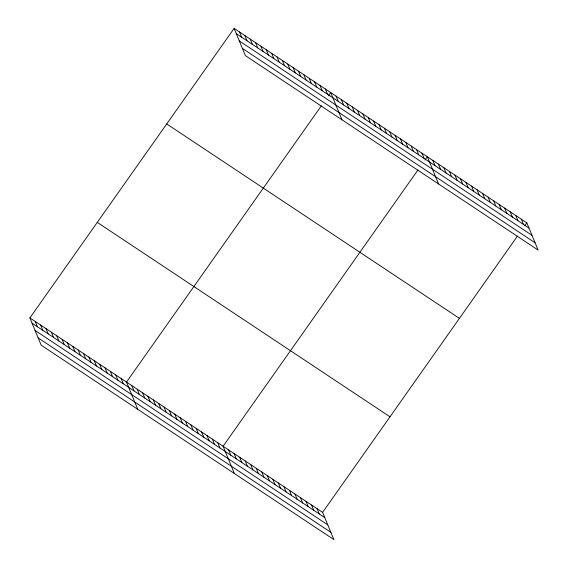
<?xml version="1.0" encoding="UTF-8"?>
<svg xmlns="http://www.w3.org/2000/svg" width="568" height="568" viewBox="0 0 568 568"><rect width="100%" height="100%" fill="white"/><g stroke="black" fill="none" stroke-linecap="round" stroke-linejoin="round"><path stroke-width="0.85" d="M29.891 317.924L322.61 512.357L333.892 539.6L41.18 345.174L29.891 317.924L234.108 28.4L526.82 222.826L538.109 250.076L245.39 55.643L234.108 28.4M321.346 105.833L126.486 382.086L137.775 409.336M328.361 95.878L330.704 92.563L341.986 119.805M417.941 169.995L223.082 446.249L234.371 473.492M424.956 160.041L427.299 156.725L438.581 183.968M322.61 512.357L517.462 236.096M524.946 225.482L526.82 222.826M236.288 33.668L529.007 228.102M239.298 40.924L532.01 235.351M242.387 48.394L535.099 242.82M166.715 123.945L459.427 318.371M97.284 222.379L389.996 416.813M32.078 323.199L324.789 517.625M35.081 330.448L327.793 524.875M38.177 337.917L330.888 532.351M521.289 219.156L523.476 224.424M515.765 215.485L517.945 220.753M510.234 211.807L512.414 217.082M504.703 208.136L506.89 213.412M499.173 204.466L501.359 209.734M493.649 200.795L495.829 206.063M488.118 197.117L490.298 202.393M482.587 193.447L484.774 198.722M477.056 189.776L479.243 195.044M471.532 186.105L473.712 191.373M466.001 182.427L468.181 187.703M460.47 178.757L462.657 184.032M454.947 175.086L457.126 180.354M449.416 171.415L451.595 176.683M443.885 167.737L446.072 173.013M438.354 164.067L440.541 169.335M432.83 160.396L435.01 165.664M421.932 153.161L424.118 158.429M416.564 149.597L418.751 154.865M411.196 146.026L413.383 151.301M405.836 142.462L408.016 147.737M400.468 138.897L402.648 144.173M395.101 135.333L397.28 140.608M389.733 131.769L391.92 137.044M384.366 128.205L386.552 133.48M378.998 124.641L381.185 129.916M373.637 121.076L375.817 126.352M368.27 117.512L370.45 122.78M362.902 113.948L365.082 119.216M357.535 110.384L359.721 115.652M352.167 106.819L354.354 112.088M346.799 103.255L348.986 108.523M341.439 99.691L343.619 104.959M336.071 96.127L338.251 101.395M325.336 88.998L327.523 94.267M319.969 85.434L322.155 90.703M314.601 81.87L316.788 87.138M309.24 78.306L311.42 83.574M303.873 74.742L306.053 80.01M298.505 71.177L300.685 76.446M293.138 67.606L295.325 72.882M287.77 64.042L289.957 69.317M282.402 60.478L284.589 65.753M277.042 56.914L279.222 62.189M271.674 53.349L273.854 58.625M266.307 49.785L268.486 55.06M260.939 46.221L263.126 51.496M255.572 42.657L257.758 47.932M250.204 39.093L252.391 44.368M244.844 35.528L247.023 40.797M239.476 31.964L241.656 37.232M317.079 508.68L319.259 513.955M311.548 505.009L313.735 510.277M306.017 501.338L308.204 506.606M300.493 497.667L302.673 502.936M294.962 493.99L297.142 499.265M289.431 490.319L291.618 495.587M283.901 486.648L286.087 491.916M278.377 482.97L280.556 488.246M272.846 479.3L275.026 484.575M267.315 475.629L269.502 480.897M261.784 471.958L263.971 477.226M256.26 468.28L258.44 473.556M250.729 464.61L252.909 469.885M245.198 460.939L247.385 466.207M239.675 457.268L241.854 462.537M234.144 453.591L236.323 458.866M228.613 449.92L230.8 455.195M217.714 442.685L219.901 447.953M212.354 439.121L214.534 444.389M206.986 435.557L209.166 440.825M201.619 431.992L203.798 437.261M196.251 428.428L198.438 433.696M190.883 424.864L193.07 430.132M185.516 421.3L187.703 426.568M180.155 417.736L182.335 423.004M174.788 414.171L176.968 419.44M169.42 410.6L171.607 415.875M164.053 407.036L166.239 412.311M158.685 403.472L160.872 408.747M153.324 399.907L155.504 405.183M147.957 396.343L150.137 401.619M142.589 392.779L144.769 398.054M137.222 389.215L139.408 394.49M131.854 385.651L134.041 390.926M121.126 378.522L123.306 383.79M115.758 374.958L117.938 380.226M110.391 371.394L112.57 376.662M105.023 367.83L107.21 373.098M99.656 364.265L101.842 369.534M94.288 360.701L96.475 365.97M88.927 357.137L91.107 362.405M83.56 353.573L85.74 358.841M78.192 350.009L80.372 355.277M72.825 346.444L75.011 351.713M67.457 342.88L69.644 348.149M62.09 339.316L64.276 344.584M56.729 335.752L58.909 341.02M51.361 332.181L53.541 337.456M45.994 328.616L48.173 333.892M40.626 325.052L42.813 330.327M35.259 321.488L37.445 326.763"/></g></svg>
